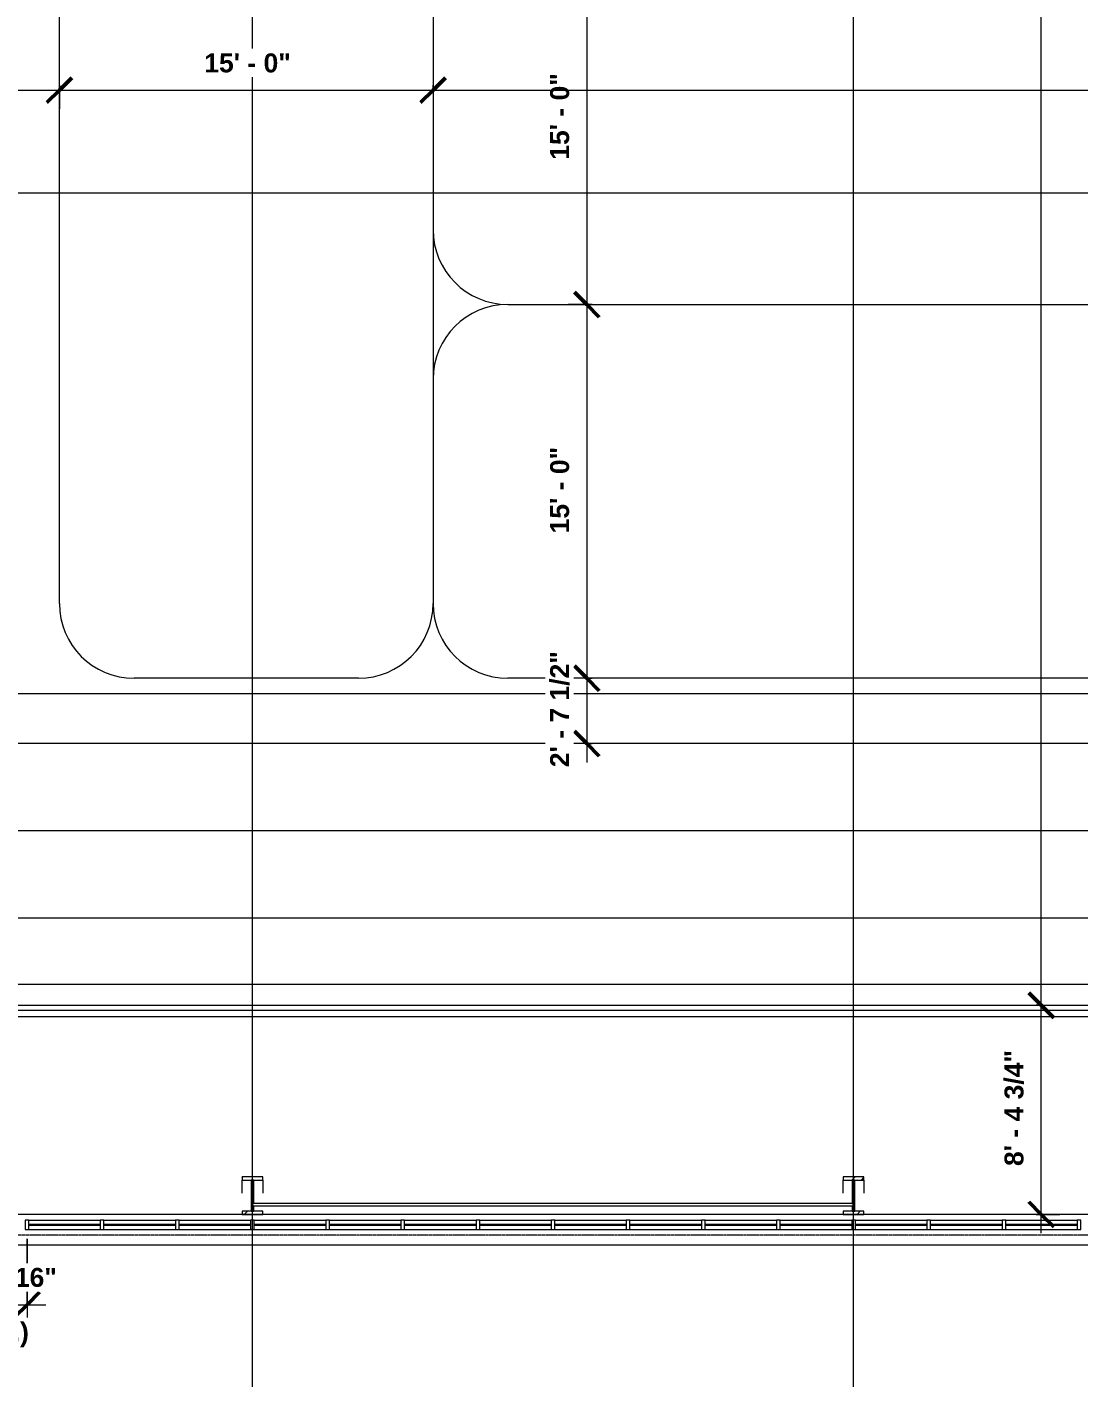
# Model space of a CAD drawing. Header units: inches. Extents: x 21568 to 24810, y -23559 to -20467.
# Drawn here: x 23267 to 23773, y -22438 to -21788 of the extents above; entities that cross this region are included whole.
import ezdxf

# ---------------------------------------------------------------- set-up
doc = ezdxf.new("R2010")
doc.units = ezdxf.units.IN
doc.header["$MEASUREMENT"] = 0
doc.linetypes.add('Grid Line 1_2_', pattern=[0.875, 0.5, -0.125, 0.125, -0.125])
for name, color, linetype, lineweight in [('A-ANNO-DIMS', 211, 'Continuous', 9), ('A-ANNO-DIMS-96', 211, 'Continuous', 9), ('A-FLOR', 192, 'Continuous', 20), ('A-FLOR-HRAL', 11, 'Continuous', 20), ('A-FLOR-OTLN', 90, 'Continuous', 20), ('A-GLAZ-CURT', 52, 'Continuous', 20), ('A-GLAZ-CWMG', 51, 'Continuous', 20), ('G-ANNO-SYMB', 111, 'Continuous', 9), ('S-BEAM', 12, 'Continuous', 20), ('S-GRID', 1, 'Continuous', 9)]:
    doc.layers.add(name, color=color, linetype=linetype, lineweight=lineweight)
doc.styles.add('Arial_B', font='arialbd.ttf', dxfattribs={"height": 9.132806})
doc.dimstyles.new('OD_Dimension_-_1_16__Tol__1', dxfattribs={"dimscale": 12, "dimtxt": 9, "dimasz": 1, "dimexe": 0.75, "dimexo": 0.5, "dimgap": 0.5, "dimtad": 1, "dimdec": 4, "dimrnd": 0.0625, "dimzin": 1, "dimdsep": 46, "dimlunit": 4, "dimtxsty": 'Arial_B', "dimblk1": 'OBLIQUE', "dimblk2": 'OBLIQUE', "dimsah": 1, "dimcen": 0.09, "dimdle": 0.75, "dimazin": 0, "dimtfac": 1, "dimtdec": 4, "dimtix": 1, "dimtmove": 0, "dimatfit": 3, "dimfxl": 1, "dimtvp": 1, "dimtfill": 1, "dimfrac": 2, "dimtolj": 1, "dimtzin": 0, "dimlwd": 13, "dimlwe": 13, "dimarcsym": 2})
doc.dimstyles.new('OD_Dimension_-_1_16__Tol__4', dxfattribs={"dimscale": 12, "dimtxt": 9, "dimasz": 1, "dimexe": 0.75, "dimexo": 0.5, "dimgap": 0.5, "dimtad": 1, "dimdec": 4, "dimrnd": 0.0625, "dimzin": 1, "dimdsep": 46, "dimlunit": 4, "dimtxsty": 'Arial_B', "dimblk1": 'OBLIQUE', "dimblk2": 'OBLIQUE', "dimsah": 1, "dimcen": 0.09, "dimdle": 0.75, "dimazin": 0, "dimtfac": 1, "dimtdec": 4, "dimtix": 1, "dimtmove": 0, "dimatfit": 3, "dimfxl": 1, "dimtvp": 1, "dimtfill": 1, "dimfrac": 2, "dimtolj": 1, "dimtzin": 0, "dimlwd": 13, "dimlwe": 13, "dimarcsym": 2})
pattern_1 = [(225, (23664.89, -22360.053), (9.503515, -9.503515), []), (225, (23664.89, -22374.453), (9.503515, -9.503515), [])]
pattern_2 = [(225, (23375.39, -22360.053), (9.503515, -9.503515), []), (225, (23375.39, -22374.453), (9.503515, -9.503515), [])]

# ---------------------------------------------------------------- blocks, each defined once
blk = doc.blocks.new('Top Rail Type - Top Rail_Internal_-939601-Enlarged First Floor Plan _West_')
at = {"layer": 'A-FLOR-HRAL', "color": 43, "lineweight": 13}
for p, q in [((24222.81, -22261.26), (23241.39, -22261.26)), ((24222.81, -22264.3), (23241.39, -22264.3))]:
    blk.add_line(p, q, dxfattribs=at)
blk = doc.blocks.new('columns and girder2 - one-V15-Enlarged First Floor Plan _West_')
at = {"layer": 'S-BEAM', "lineweight": 9}
h = blk.add_hatch(dxfattribs=at)
h.set_pattern_fill('FP_22', color=8, style=0, pattern_type=2)
h.set_pattern_definition(pattern_1)
h.paths.add_polyline_path([(5, -0.5), (-5, -0.5), (-5, -2), (5, -2)], flags=0)
h.paths.add_polyline_path([(-5, -17.03), (-5, -18.55), (5, -18.55), (5, -17.03), (1.2, -17.03)], flags=0)
h.paths.add_polyline_path([(1.2, -1204.89), (-5, -1204.89), (-5, -1206.4), (5, -1206.4), (5, -1204.89)], flags=0)
h.paths.add_polyline_path([(5, -1224.25), (-5, -1224.25), (-5, -1225), (5, -1225)], flags=0)
h = blk.add_hatch(dxfattribs=at)
h.set_pattern_fill('FP_22', color=8, style=0, pattern_type=2)
h.set_pattern_definition(pattern_1)
h.paths.add_polyline_path([(0.62, -2), (-0.63, -2), (-0.63, -17.03), (0.62, -17.03), (0.62, -5.72), (-0.03, -5.71), (-0.21, -5.61), (-0.32, -5.43), (-0.36, -5.22), (-0.32, -5.01), (-0.22, -4.84), (-0.11, -4.75), (0.11, -4.72), (0.62, -4.72), (0.62, -3.94)], flags=0)
h.paths.add_polyline_path([(0.62, -1206.4), (-0.63, -1206.4), (-0.63, -1224.25), (0.62, -1224.25), (0.62, -1222.25), (-0.05, -1222.23), (-0.29, -1222.1), (-0.41, -1221.75), (-0.29, -1221.4), (-0.01, -1221.25), (0.62, -1221.25), (0.62, -1214.33)], flags=0)
at = {"layer": 'S-BEAM', "color": 7}
for p, q in [((5, -0.5), (-5, -0.5)), ((-5, -0.5), (-5, -2)), ((-5, -2), (5, -2)), ((0.62, -2), (-0.63, -2)), ((-0.63, -2), (-0.63, -17.03)), ((0.62, -4.72), (0.62, -2)), ((0.62, -17.03), (0.62, -5.72)), ((5, -2), (5, -0.5)), ((5, -17.03), (-5, -17.03)), ((-5, -17.03), (-5, -18.55)), ((-5, -18.55), (5, -18.55)), ((-0.63, -17.03), (0.62, -17.03)), ((5, -18.55), (5, -17.03))]:
    blk.add_line(p, q, dxfattribs=at)
at = {"layer": 'S-BEAM', "color": 43, "lineweight": 13}
for p, q in [((-5, -17.03), (-5, -10.69)), ((5, -10.69), (5, -17.03))]:
    blk.add_line(p, q, dxfattribs=at)
blk = doc.blocks.new('columns and girder2 - one-V16-Enlarged First Floor Plan _West_')
at = {"layer": 'S-BEAM', "lineweight": 9}
h = blk.add_hatch(dxfattribs=at)
h.set_pattern_fill('FP_23', color=8, style=0, pattern_type=2)
h.set_pattern_definition(pattern_2)
h.paths.add_polyline_path([(5, -0.5), (-5, -0.5), (-5, -2), (5, -2)], flags=0)
h.paths.add_polyline_path([(-5, -17.03), (-5, -18.55), (5, -18.55), (5, -17.03)], flags=0)
h.paths.add_polyline_path([(-5, -1204.89), (-5, -1206.4), (5, -1206.4), (5, -1204.89)], flags=0)
h.paths.add_polyline_path([(5, -1224.25), (-5, -1224.25), (-5, -1225), (5, -1225)], flags=0)
h = blk.add_hatch(dxfattribs=at)
h.set_pattern_fill('FP_23', color=8, style=0, pattern_type=2)
h.set_pattern_definition(pattern_2)
h.paths.add_polyline_path([(0.62, -2), (-0.63, -2), (-0.63, -4.72), (0, -4.72), (0.26, -4.87), (0.35, -5.27), (0.26, -5.57), (0, -5.72), (-0.63, -5.72), (-0.63, -17.03), (0.62, -17.03), (0.62, -3.94)], flags=0)
h.paths.add_polyline_path([(-0.63, -1206.4), (-0.59, -1221.25), (-0.26, -1221.27), (-0.02, -1221.4), (0.1, -1221.75), (-0.02, -1222.1), (-0.3, -1222.25), (-0.63, -1222.25), (-0.63, -1224.25), (0.62, -1224.25), (0.62, -1206.4)], flags=0)
at = {"layer": 'S-BEAM', "color": 7}
for p, q in [((5, -0.5), (-5, -0.5)), ((-5, -0.5), (-5, -2)), ((-5, -2), (5, -2)), ((0.62, -2), (-0.63, -2)), ((-0.63, -2), (-0.63, -4.72)), ((-0.63, -5.72), (-0.63, -17.03)), ((0.62, -17.03), (0.62, -2)), ((5, -2), (5, -0.5)), ((5, -17.03), (-5, -17.03)), ((-5, -17.03), (-5, -18.55)), ((-5, -18.55), (5, -18.55)), ((-0.63, -17.03), (0.62, -17.03)), ((5, -18.55), (5, -17.03))]:
    blk.add_line(p, q, dxfattribs=at)
at = {"layer": 'S-BEAM', "color": 43, "lineweight": 13}
for p, q in [((-5, -17.03), (-5, -10.69)), ((5, -10.69), (5, -17.03))]:
    blk.add_line(p, q, dxfattribs=at)
blk = doc.blocks.new('System Panel - Interior Glazing-V21-Enlarged First Floor Plan _West_')
at = {"layer": 'A-GLAZ-CURT', "color": 7}
for p, q in [((17.21875, -0.5625), (-17.21875, -0.5625)), ((-17.21875, -0.5625), (-17.21875, -0.9375)), ((-17.21875, -0.9375), (17.21875, -0.9375)), ((17.21875, -0.9375), (17.21875, -0.5625))]:
    blk.add_line(p, q, dxfattribs=at)
blk = doc.blocks.new('Rectangular Mullion - Interior 1_75_ x 4_5_-1179494-Enlarged First Floor Plan _West_')
at = {"layer": 'A-GLAZ-CWMG', "color": 43, "lineweight": 13}
for p, q in [((24244.77, -22362.3), (24279.2, -22362.3)), ((24244.77, -22366.8), (24279.2, -22366.8))]:
    blk.add_line(p, q, dxfattribs=at)
blk = doc.blocks.new('Rectangular Mullion - Interior 1_75_ x 4_5_-1220290-Enlarged First Floor Plan _West_')
at = {"layer": 'A-GLAZ-CWMG', "color": 7}
for p, q in [((-0.875, 3), (0.875, 3)), ((-0.875, -1.5), (-0.875, 3)), ((0.875, 3), (0.875, -1.5)), ((0.875, -1.5), (-0.875, -1.5))]:
    blk.add_line(p, q, dxfattribs=at)
blk = doc.blocks.new('Round Bar - 1_-1257056-Enlarged First Floor Plan _West_')
at = {"layer": 'S-BEAM', "color": 43, "lineweight": 13}
for p, q in [((23520.62, -22354.33), (23375.39, -22354.33)), ((23375.39, -22355.33), (23520.62, -22355.33))]:
    blk.add_line(p, q, dxfattribs=at)
for start_param, end_param in [(0, 3.141593), (3.141593, 6.283185)]:
    blk.add_ellipse((23375.39, -22354.83), major_axis=(0, 0.5), ratio=0.73532, start_param=start_param, end_param=end_param, dxfattribs=at)
blk = doc.blocks.new('Round Bar - 1_-1257174-Enlarged First Floor Plan _West_')
at = {"layer": 'S-BEAM', "color": 43, "lineweight": 13}
for p, q in [((23664.89, -22354.33), (23519.63, -22354.33)), ((23519.69, -22355.33), (23664.89, -22355.33))]:
    blk.add_line(p, q, dxfattribs=at)
for start_param, end_param in [(0, 3.141593), (3.141593, 6.283185)]:
    blk.add_ellipse((23664.89, -22354.83), major_axis=(0, 0.5), ratio=0.73532, start_param=start_param, end_param=end_param, dxfattribs=at)
blk = doc.blocks.new('DIMBLOCK69-Enlarged First Floor Plan _West_')
at = {"layer": 'A-ANNO-DIMS-96', "lineweight": 50}
for p, q in [((23536.45, -21741.3), (23530.45, -21735.3)), ((23536.45, -21741.3), (23542.45, -21747.3)), ((23536.45, -21921.3), (23530.45, -21915.3)), ((23536.45, -21921.3), (23542.45, -21927.3))]:
    blk.add_line(p, q, dxfattribs=at)
at = {"layer": 'A-ANNO-DIMS-96', "lineweight": 13}
for p, q in [((23538.93, -21741.3), (23527.45, -21741.3)), ((23536.45, -21741.3), (23536.45, -21921.3)), ((23536.45, -21741.3), (23538.93, -21741.3)), ((23538.93, -21921.3), (23527.45, -21921.3)), ((23536.45, -21921.3), (23538.93, -21921.3))]:
    blk.add_line(p, q, dxfattribs=at)
at = {"layer": 'A-ANNO-DIMS-96', "color": 0, "lineweight": 13, "insert": (23518.75, -21851.51), "char_height": 9.133, "width": 48.5143, "attachment_point": 1, "rotation": 90, "line_spacing_factor": 0.938532, "style": 'Arial_B', "bg_fill": 3, "box_fill_scale": 1.25, "bg_fill_color": 0, "bg_fill_transparency": 0}
blk.add_mtext('15\' - 0"', dxfattribs=at)
blk = doc.blocks.new('_Oblique')
at = {"color": 0, "linetype": 'ByBlock', "lineweight": -2}
blk.add_line((-0.5, -0.5), (0.5, 0.5), dxfattribs=at)
blk = doc.blocks.new('DIMBLOCK70-Enlarged First Floor Plan _West_')
at = {"layer": 'A-ANNO-DIMS-96', "lineweight": 50}
for p, q in [((23536.45, -21921.3), (23530.45, -21915.3)), ((23536.45, -21921.3), (23542.45, -21927.3)), ((23536.45, -22101.3), (23530.45, -22095.3)), ((23536.45, -22101.3), (23542.45, -22107.3))]:
    blk.add_line(p, q, dxfattribs=at)
at = {"layer": 'A-ANNO-DIMS-96', "lineweight": 13}
for p, q in [((23538.93, -21921.3), (23527.45, -21921.3)), ((23536.45, -21921.3), (23536.45, -22101.3)), ((23536.45, -21921.3), (23538.93, -21921.3)), ((23538.93, -22101.3), (23527.45, -22101.3)), ((23536.45, -22101.3), (23538.93, -22101.3))]:
    blk.add_line(p, q, dxfattribs=at)
at = {"layer": 'A-ANNO-DIMS-96', "color": 0, "lineweight": 13, "insert": (23518.75, -22031.51), "char_height": 9.133, "width": 48.5143, "attachment_point": 1, "rotation": 90, "line_spacing_factor": 0.938532, "style": 'Arial_B', "bg_fill": 3, "box_fill_scale": 1.25, "bg_fill_color": 0, "bg_fill_transparency": 0}
blk.add_mtext('15\' - 0"', dxfattribs=at)
blk = doc.blocks.new('DIMBLOCK71-Enlarged First Floor Plan _West_')
at = {"layer": 'A-ANNO-DIMS-96', "lineweight": 50}
for p, q in [((23536.45, -22101.3), (23530.45, -22095.3)), ((23536.45, -22101.3), (23542.45, -22107.3)), ((23536.45, -22132.78), (23530.45, -22126.78)), ((23536.45, -22132.78), (23542.45, -22138.78))]:
    blk.add_line(p, q, dxfattribs=at)
at = {"layer": 'A-ANNO-DIMS-96', "lineweight": 13}
for p, q in [((23538.93, -22101.3), (23527.45, -22101.3)), ((23536.45, -22101.3), (23536.45, -22141.78)), ((23536.45, -22101.3), (23538.93, -22101.3)), ((23538.93, -22132.78), (23527.45, -22132.78)), ((23536.45, -22132.78), (23538.93, -22132.78))]:
    blk.add_line(p, q, dxfattribs=at)
at = {"layer": 'A-ANNO-DIMS-96', "color": 0, "lineweight": 13, "insert": (23518.75, -22144.11), "char_height": 9.1328, "width": 64.9714, "attachment_point": 1, "rotation": 90, "line_spacing_factor": 0.938532, "style": 'Arial_B', "bg_fill": 3, "box_fill_scale": 1.25, "bg_fill_color": 0, "bg_fill_transparency": 0}
blk.add_mtext('2\' - 7 1/2"', dxfattribs=at)
blk = doc.blocks.new('DIMBLOCK72-Enlarged First Floor Plan _West_')
at = {"layer": 'A-ANNO-DIMS-96', "lineweight": 50}
for p, q in [((22791.39, -21818), (22797.39, -21812)), ((23282.41, -21818), (23288.41, -21812)), ((22791.39, -21818), (22785.39, -21824)), ((23282.41, -21818), (23276.41, -21824))]:
    blk.add_line(p, q, dxfattribs=at)
at = {"layer": 'A-ANNO-DIMS-96', "lineweight": 13}
for p, q in [((22791.39, -21815.52), (22791.39, -21827)), ((22791.39, -21818), (22791.39, -21815.52)), ((23282.41, -21815.52), (23282.41, -21827)), ((23282.41, -21818), (23282.41, -21815.52)), ((22782.39, -21818), (23282.41, -21818))]:
    blk.add_line(p, q, dxfattribs=at)
at = {"layer": 'A-ANNO-DIMS-96', "color": 0, "lineweight": 13, "insert": (23013.25, -21800.3), "char_height": 9.133, "width": 56.7429, "attachment_point": 1, "line_spacing_factor": 0.938532, "style": 'Arial_B', "bg_fill": 3, "box_fill_scale": 1.25, "bg_fill_color": 0, "bg_fill_transparency": 0}
blk.add_mtext('40\' - 11"', dxfattribs=at)
blk = doc.blocks.new('DIMBLOCK73-Enlarged First Floor Plan _West_')
at = {"layer": 'A-ANNO-DIMS-96', "lineweight": 50}
for p, q in [((23282.41, -21818), (23288.41, -21812)), ((23462.41, -21818), (23468.41, -21812)), ((23282.41, -21818), (23276.41, -21824)), ((23462.41, -21818), (23456.41, -21824))]:
    blk.add_line(p, q, dxfattribs=at)
at = {"layer": 'A-ANNO-DIMS-96', "lineweight": 13}
for p, q in [((23282.41, -21815.52), (23282.41, -21827)), ((23282.41, -21818), (23282.41, -21815.52)), ((23462.41, -21815.52), (23462.41, -21827)), ((23462.41, -21818), (23462.41, -21815.52)), ((23282.41, -21818), (23462.41, -21818))]:
    blk.add_line(p, q, dxfattribs=at)
at = {"layer": 'A-ANNO-DIMS-96', "color": 0, "lineweight": 13, "insert": (23352.19, -21800.3), "char_height": 9.133, "width": 48.5143, "attachment_point": 1, "line_spacing_factor": 0.938532, "style": 'Arial_B', "bg_fill": 3, "box_fill_scale": 1.25, "bg_fill_color": 0, "bg_fill_transparency": 0}
blk.add_mtext('15\' - 0"', dxfattribs=at)
blk = doc.blocks.new('DIMBLOCK74-Enlarged First Floor Plan _West_')
at = {"layer": 'A-ANNO-DIMS-96', "lineweight": 50}
for p, q in [((23462.41, -21818), (23468.41, -21812)), ((24182.41, -21818), (24188.41, -21812)), ((23462.41, -21818), (23456.41, -21824)), ((24182.41, -21818), (24176.41, -21824))]:
    blk.add_line(p, q, dxfattribs=at)
at = {"layer": 'A-ANNO-DIMS-96', "lineweight": 13}
for p, q in [((23462.41, -21815.52), (23462.41, -21827)), ((23462.41, -21818), (23462.41, -21815.52)), ((24182.41, -21815.52), (24182.41, -21827)), ((24182.41, -21818), (24182.41, -21815.52)), ((23462.41, -21818), (24182.41, -21818))]:
    blk.add_line(p, q, dxfattribs=at)
at = {"layer": 'A-ANNO-DIMS-96', "color": 0, "lineweight": 13, "insert": (23802.19, -21800.3), "char_height": 9.133, "width": 48.5143, "attachment_point": 1, "line_spacing_factor": 0.938532, "style": 'Arial_B', "bg_fill": 3, "box_fill_scale": 1.25, "bg_fill_color": 0, "bg_fill_transparency": 0}
blk.add_mtext('60\' - 0"', dxfattribs=at)
blk = doc.blocks.new('DIMBLOCK76-Enlarged First Floor Plan _West_')
at = {"layer": 'A-ANNO-DIMS-96', "lineweight": 50}
for p, q in [((23755.28, -22258.78), (23749.28, -22252.78)), ((23755.28, -22258.78), (23761.28, -22264.78)), ((23755.28, -22359.55), (23749.28, -22353.55)), ((23755.28, -22359.55), (23761.28, -22365.55))]:
    blk.add_line(p, q, dxfattribs=at)
at = {"layer": 'A-ANNO-DIMS-96', "lineweight": 13}
for p, q in [((23752.79, -22258.78), (23764.28, -22258.78)), ((23755.28, -22258.78), (23752.79, -22258.78)), ((23755.28, -22368.55), (23755.28, -22258.78)), ((23752.79, -22359.55), (23764.28, -22359.55)), ((23755.28, -22359.55), (23752.79, -22359.55))]:
    blk.add_line(p, q, dxfattribs=at)
at = {"layer": 'A-ANNO-DIMS-96', "color": 0, "lineweight": 13, "insert": (23737.57, -22336.24), "char_height": 9.1328, "width": 64.9714, "attachment_point": 1, "rotation": 90, "line_spacing_factor": 0.938532, "style": 'Arial_B', "bg_fill": 3, "box_fill_scale": 1.25, "bg_fill_color": 0, "bg_fill_transparency": 0}
blk.add_mtext('8\' - 4 3/4"', dxfattribs=at)
blk = doc.blocks.new('DIMBLOCK77-Enlarged First Floor Plan _West_')
at = {"layer": 'A-ANNO-DIMS-96', "lineweight": 50}
for p, q in [((23755.28, -21223.81), (23749.28, -21217.81)), ((23755.28, -21223.81), (23761.28, -21229.81)), ((23755.28, -22258.78), (23749.28, -22252.78)), ((23755.28, -22258.78), (23761.28, -22264.78))]:
    blk.add_line(p, q, dxfattribs=at)
at = {"layer": 'A-ANNO-DIMS-96', "lineweight": 13}
for p, q in [((23755.28, -22258.78), (23755.28, -21214.81)), ((23752.79, -21223.81), (23764.28, -21223.81)), ((23755.28, -21223.81), (23752.79, -21223.81)), ((23752.79, -22258.78), (23764.28, -22258.78)), ((23755.28, -22258.78), (23752.79, -22258.78))]:
    blk.add_line(p, q, dxfattribs=at)
at = {"layer": 'A-ANNO-DIMS-96', "color": 0, "lineweight": 13, "insert": (23737.57, -21761.51), "char_height": 9.133, "width": 48.5143, "attachment_point": 1, "rotation": 90, "line_spacing_factor": 0.938532, "style": 'Arial_B', "bg_fill": 3, "box_fill_scale": 1.25, "bg_fill_color": 0, "bg_fill_transparency": 0}
blk.add_mtext('86\' - 3"', dxfattribs=at)
blk = doc.blocks.new('DIMBLOCK355-Enlarged First Floor Plan _West_')
at = {"layer": 'A-ANNO-DIMS-96', "lineweight": 13}
for p, q in [((23230.64, -22371.3), (23230.64, -22412.02)), ((23230.64, -22403.02), (23230.64, -22371.3)), ((23266.83, -22371.3), (23266.83, -22412.02)), ((23266.83, -22403.02), (23266.83, -22371.3)), ((23221.64, -22403.02), (23275.83, -22403.02))]:
    blk.add_line(p, q, dxfattribs=at)
at = {"layer": 'A-ANNO-DIMS-96', "lineweight": 50}
for p, q in [((23230.64, -22403.02), (23236.64, -22397.02)), ((23266.83, -22403.02), (23272.83, -22397.02)), ((23230.64, -22403.02), (23224.64, -22409.02)), ((23266.83, -22403.02), (23260.83, -22409.02))]:
    blk.add_line(p, q, dxfattribs=at)
at = {"layer": 'A-ANNO-DIMS-96', "color": 0, "lineweight": 13, "attachment_point": 1, "line_spacing_factor": 0.938532, "style": 'Arial_B', "bg_fill": 3, "box_fill_scale": 1.25, "bg_fill_color": 0, "bg_fill_transparency": 0}
for s, insert, char_height, width in [('3\' - 0 3/16"', (23218.23, -22385.31), 9.1328, 73.2), ('(TYP.)', (23230.88, -22411.6), 9.133, 42.8571)]:
    blk.add_mtext(s, dxfattribs=dict(at, insert=insert, char_height=char_height, width=width))

msp = doc.modelspace()

# ---------------------------------------------------------------- linework, layer by layer
at = {"layer": 'A-FLOR', "color": 43, "lineweight": 13}
msp.add_line((23241.38923, -22258.77996), (24223.42117, -22258.77996), dxfattribs=at)
at = {"layer": 'A-FLOR-OTLN', "color": 43, "lineweight": 13}
for p, q in [((23282.4052, -22065.29503), (23282.4052, -21417.29503)), ((23462.4052, -21417.29503), (23462.4052, -22065.29503)), ((23498.4052, -21921.29503), (24146.4052, -21921.29503)), ((23426.4052, -22101.29503), (23318.4052, -22101.29503)), ((24146.4052, -22101.29503), (23498.4052, -22101.29503)), ((24223.42117, -22132.77996), (23241.38923, -22132.77996)), ((24223.42117, -22174.77996), (23241.38923, -22174.77996)), ((24223.42117, -22216.77996), (23241.38923, -22216.77996))]:
    msp.add_line(p, q, dxfattribs=at)
for centre, start, end in [((23498.4052, -21885.20968), 180, 270), ((23498.4052, -21957.20968), 90, 180), ((23318.4052, -22065.29503), 180, 270), ((23426.4052, -22065.29503), 270, 0), ((23498.4052, -22065.29503), 180, 270)]:
    msp.add_arc(centre, 36, start, end, dxfattribs=at)
at = {"layer": 'G-ANNO-SYMB'}
for p, q in [((24577.98286, -22248.83309), (22003.89418, -22248.83309)), ((24581.52474, -22374.35697), (21776.42336, -22374.35697))]:
    msp.add_line(p, q, dxfattribs=at)
at = {"layer": 'S-GRID', "linetype": 'Grid Line 1_2_'}
for p, q in [((23375.39023, -23071.83025), (23375.39023, -20713.12653)), ((23664.89023, -23071.83025), (23664.89023, -20713.12653)), ((23375.39023, -23130.6211), (23375.39023, -20902.42781)), ((23664.89023, -23130.6211), (23664.89023, -20902.42781)), ((24479.10753, -21867.55281), (21657.56096, -21867.55281)), ((24742.78907, -21867.55281), (21790.20666, -21867.55281)), ((24479.10753, -22108.80281), (21657.56096, -22108.80281)), ((24742.78907, -22108.80281), (21790.20666, -22108.80281)), ((24588.97484, -22359.55281), (22653.5125, -22359.55281)), ((24742.78907, -22359.55281), (22737.5125, -22359.55281)), ((24694.78907, -22369.55281), (22737.5125, -22369.55281))]:
    msp.add_line(p, q, dxfattribs=at)

# ---------------------------------------------------------------- block references
at = {"layer": 'A-FLOR-HRAL', "color": 43, "lineweight": 13}
msp.add_blockref('Top Rail Type - Top Rail_Internal_-939601-Enlarged First Floor Plan _West_', (0, 0), dxfattribs=at)
at = {"layer": 'A-GLAZ-CURT', "color": 43, "lineweight": 13, "rotation": 180}
for p in [(23284.92148, -22365.30281), (23321.10898, -22365.30281), (23357.29648, -22365.30281), (23393.48398, -22365.30281), (23429.67148, -22365.30281), (23465.85898, -22365.30281), (23502.04648, -22365.30281), (23538.23398, -22365.30281), (23574.42148, -22365.30281), (23610.60898, -22365.30281), (23646.79648, -22365.30281), (23682.98398, -22365.30281), (23719.17148, -22365.30281), (23755.35898, -22365.30281)]:
    msp.add_blockref('System Panel - Interior Glazing-V21-Enlarged First Floor Plan _West_', p, dxfattribs=at)
at = {"layer": 'A-GLAZ-CWMG', "color": 43, "lineweight": 13, "extrusion": (0, 0, -1)}
for p in [(-23266.82773, -22365.30281), (-23303.01523, -22365.30281), (-23339.20273, -22365.30281), (-23375.39023, -22365.30281), (-23411.57773, -22365.30281), (-23447.76523, -22365.30281), (-23483.95273, -22365.30281), (-23520.14023, -22365.30281), (-23556.32773, -22365.30281), (-23592.51523, -22365.30281), (-23628.70273, -22365.30281), (-23664.89023, -22365.30281), (-23701.07773, -22365.30281), (-23737.26523, -22365.30281), (-23773.45273, -22365.30281)]:
    msp.add_blockref('Rectangular Mullion - Interior 1_75_ x 4_5_-1220290-Enlarged First Floor Plan _West_', p, dxfattribs=at)
at = {"layer": 'A-GLAZ-CWMG', "color": 43, "lineweight": 13}
for p in [(-977.0625, 0), (-940.875, 0), (-904.6875, 0), (-868.5, 0), (-832.3125, 0), (-796.125, 0), (-759.9375, 0), (-723.75, 0), (-687.5625, 0), (-651.375, 0), (-615.1875, 0), (-579, 0), (-542.8125, 0), (-506.625, 0)]:
    msp.add_blockref('Rectangular Mullion - Interior 1_75_ x 4_5_-1179494-Enlarged First Floor Plan _West_', p, dxfattribs=at)
at = {"layer": 'S-BEAM', "color": 43, "lineweight": 13, "rotation": 180}
for name, p in [('columns and girder2 - one-V16-Enlarged First Floor Plan _West_', (23375.39023, -22360.05281)), ('columns and girder2 - one-V15-Enlarged First Floor Plan _West_', (23664.89023, -22360.05281))]:
    msp.add_blockref(name, p, dxfattribs=at)
at = {"layer": 'S-BEAM', "color": 43, "lineweight": 13}
for name in ['Round Bar - 1_-1257056-Enlarged First Floor Plan _West_', 'Round Bar - 1_-1257174-Enlarged First Floor Plan _West_']:
    msp.add_blockref(name, (0, 0), dxfattribs=at)

# ---------------------------------------------------------------- next in the draw order: dimensions: what is measured, and where the dimension line sits
at = {"layer": 'A-ANNO-DIMS', "lineweight": 13}
for base, p1, p2, override, picture, middle in [((23536.44943, -21921.29503), (23544.93471, -21741.29503), (23544.93471, -21921.29503), {"dimpost": '<>', "dimfxl": 180}, 'DIMBLOCK69-Enlarged First Floor Plan _West_', (23525.78647, -21831.29503)), ((23755.275443, -22258.779964), (23746.790161, -22359.55281), (23746.790161, -22258.779964), {"dimpost": '<>', "dimfxl": 100.772846}, 'DIMBLOCK76-Enlarged First Floor Plan _West_', (23744.550181, -22309.166387))]:
    dim = msp.add_linear_dim(base=base, p1=p1, p2=p2, angle=90, dimstyle='OD_Dimension_-_1_16__Tol__1', override=override, dxfattribs=at)
    dim.commit()
    dim.dimension.update_dxf_attribs({"geometry": picture, "text_midpoint": middle})
dim = msp.add_linear_dim(base=(23282.4052, -21818.00323), p1=(22791.39023, -21809.51795), p2=(23282.4052, -21809.51795), dimstyle='OD_Dimension_-_1_16__Tol__1', override={"dimpost": '<>', "dimfxl": 491.014972}, dxfattribs=at)
dim.commit()
dim.dimension.update_dxf_attribs({"geometry": 'DIMBLOCK72-Enlarged First Floor Plan _West_', "text_midpoint": (23036.89771, -21807.34027)})
dim = msp.add_linear_dim(base=(23266.82773, -22403.0178), p1=(23230.64023, -22365.30281), p2=(23266.82773, -22365.30281), text='<>\\X(TYP.)', dimstyle='OD_Dimension_-_1_16__Tol__4', override={"dimpost": '<>', "dimfxl": 36.1875}, dxfattribs=at)
dim.commit()
dim.dimension.update_dxf_attribs({"geometry": 'DIMBLOCK355-Enlarged First Floor Plan _West_', "text_midpoint": (23248.73398, -22403.0178)})

# ---------------------------------------------------------------- next in the draw order: dimensions: what is measured, and where the dimension line sits
dim = msp.add_linear_dim(base=(23462.4052, -21818.00323), p1=(23282.4052, -21809.51795), p2=(23462.4052, -21809.51795), dimstyle='OD_Dimension_-_1_16__Tol__1', override={"dimpost": '<>', "dimfxl": 180}, dxfattribs=at)
dim.commit()
dim.dimension.update_dxf_attribs({"geometry": 'DIMBLOCK73-Enlarged First Floor Plan _West_', "text_midpoint": (23372.4052, -21807.34027)})
dim = msp.add_linear_dim(base=(23536.44943, -22101.29503), p1=(23544.93471, -21921.29503), p2=(23544.93471, -22101.29503), angle=90, dimstyle='OD_Dimension_-_1_16__Tol__1', override={"dimpost": '<>', "dimfxl": 180}, dxfattribs=at)
dim.commit()
dim.dimension.update_dxf_attribs({"geometry": 'DIMBLOCK70-Enlarged First Floor Plan _West_', "text_midpoint": (23525.78647, -22011.29503)})

# ---------------------------------------------------------------- next in the draw order: dimensions: what is measured, and where the dimension line sits
dim = msp.add_linear_dim(base=(24182.4052, -21818.00323), p1=(23462.4052, -21809.51795), p2=(24182.4052, -21809.51795), dimstyle='OD_Dimension_-_1_16__Tol__1', override={"dimpost": '<>', "dimfxl": 720}, dxfattribs=at)
dim.commit()
dim.dimension.update_dxf_attribs({"geometry": 'DIMBLOCK74-Enlarged First Floor Plan _West_', "text_midpoint": (23822.4052, -21807.34027)})
dim = msp.add_linear_dim(base=(23536.44943, -22132.77996), p1=(23544.93471, -22101.29503), p2=(23544.93471, -22132.77996), angle=90, dimstyle='OD_Dimension_-_1_16__Tol__1', override={"dimpost": '<>', "dimfxl": 31.484932}, dxfattribs=at)
dim.commit()
dim.dimension.update_dxf_attribs({"geometry": 'DIMBLOCK71-Enlarged First Floor Plan _West_', "text_midpoint": (23525.72728, -22117.0375)})

# ---------------------------------------------------------------- next in the draw order: dimensions: what is measured, and where the dimension line sits
dim = msp.add_linear_dim(base=(23755.27544, -21223.8101), p1=(23746.79016, -22258.77996), p2=(23746.79016, -21223.8101), angle=90, dimstyle='OD_Dimension_-_1_16__Tol__1', override={"dimpost": '<>', "dimfxl": 1034.969864}, dxfattribs=at)
dim.commit()
dim.dimension.update_dxf_attribs({"geometry": 'DIMBLOCK77-Enlarged First Floor Plan _West_', "text_midpoint": (23744.60936, -21741.29503)})

doc.saveas('drawing.dxf')
